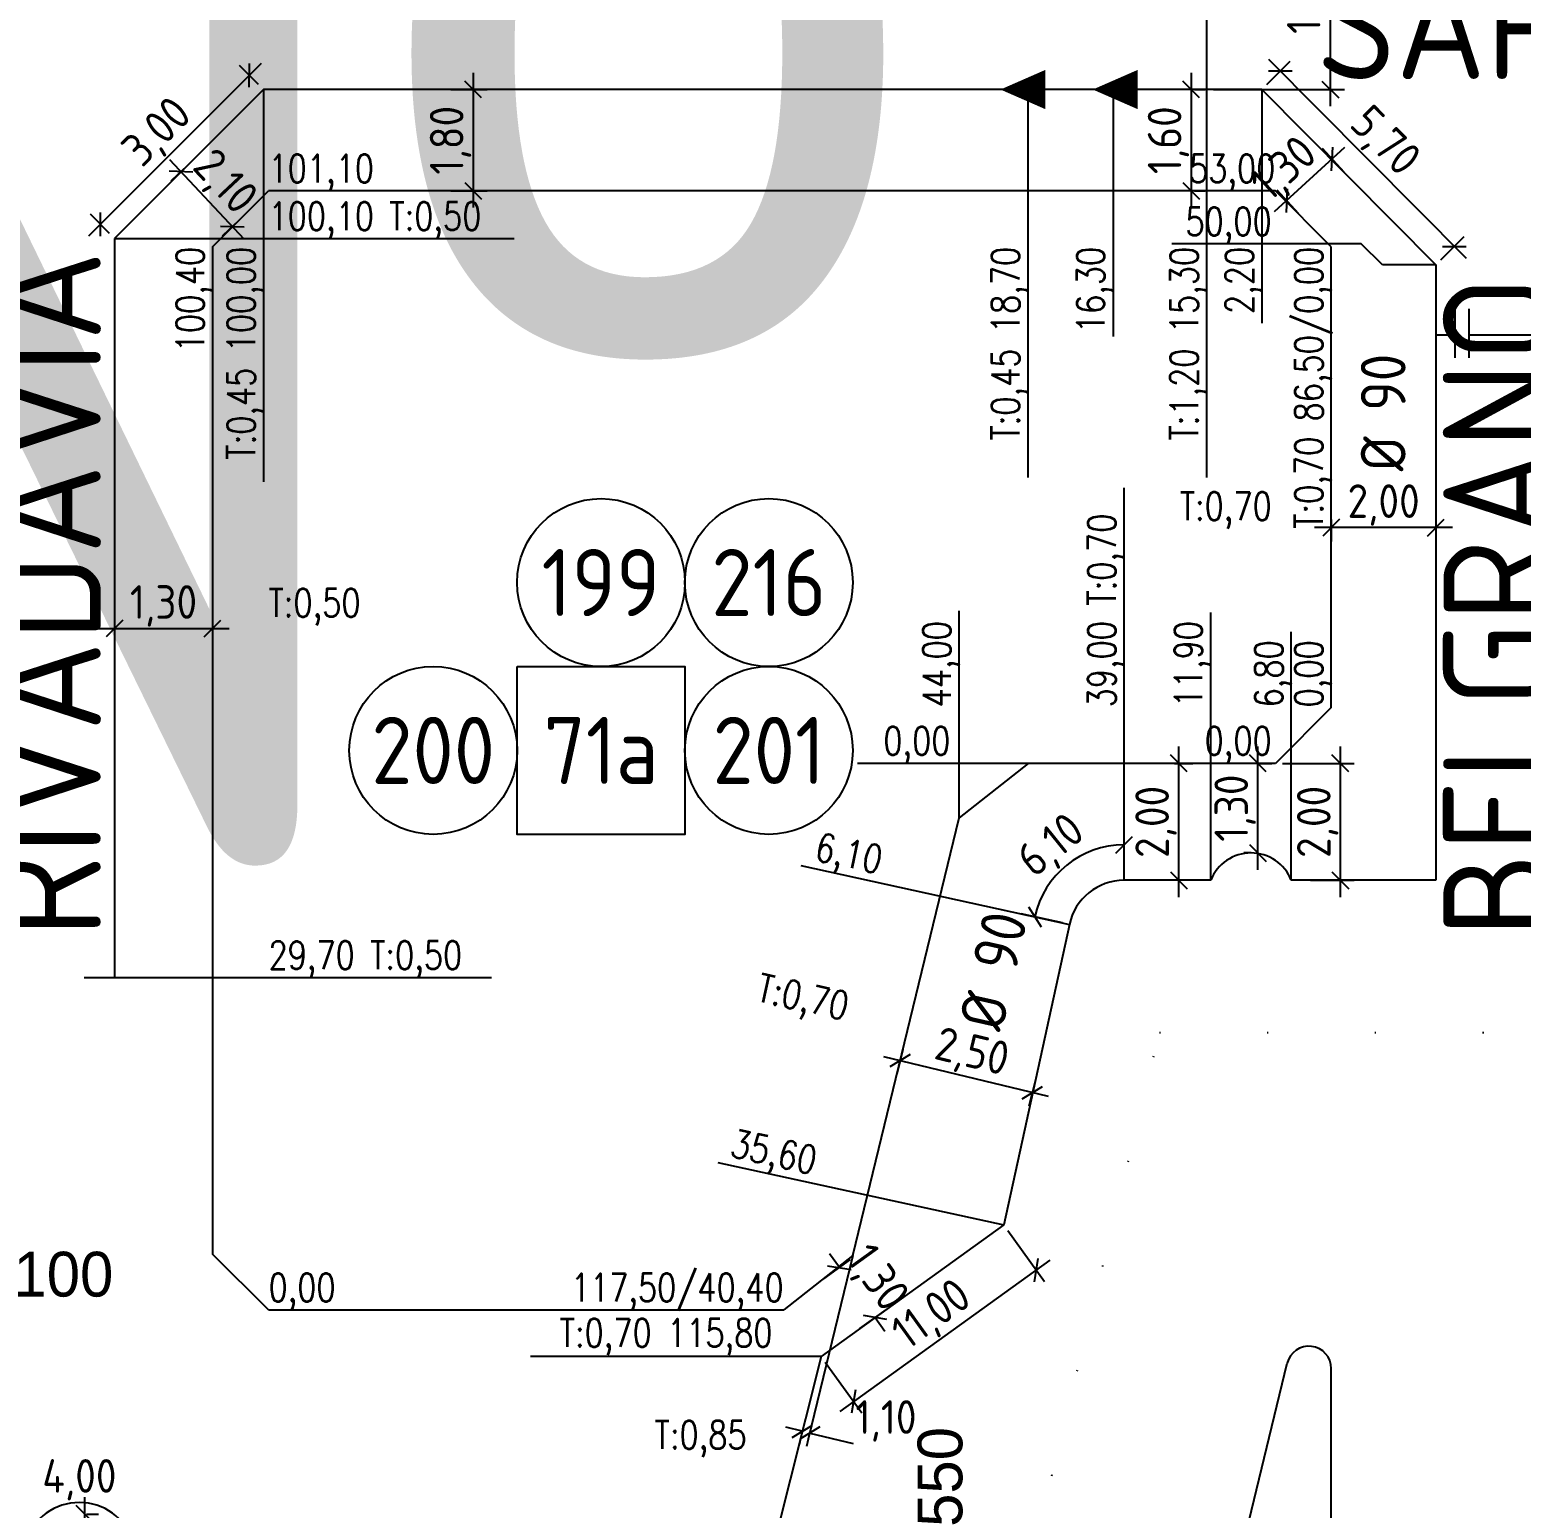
# Model space of a CAD drawing. Extents: x -48 to 13651, y -112 to 3468.
# Drawn here: x 1885.9 to 2019.2, y 1221.4 to 1353.5 of the extents above; entities that cross this region are included whole.
import ezdxf
from ezdxf.enums import TextEntityAlignment as Align

# ---------------------------------------------------------------- set-up
doc = ezdxf.new("R2010")
doc.units = 0
doc.header["$LTSCALE"] = 6
doc.header["$MEASUREMENT"] = 0
doc.linetypes.add('DOT2', pattern=[3.175, 0, -3.175])
doc.linetypes.add('HIDDEN', pattern=[0.375, 0.25, -0.125])
doc.layers.get('0').update_dxf_attribs({"linetype": 'CONTINUOUS'})
doc.layers.get('DEFPOINTS').update_dxf_attribs({"linetype": 'CONTINUOUS'})
for name, color, linetype in [('50', 41, 'CONTINUOUS'), ('63', 171, 'CONTINUOUS'), ('90', 11, 'CONTINUOUS'), ('CAS', 7, 'CONTINUOUS'), ('CAÑERIA SIN CROQUIS', 210, 'HIDDEN'), ('COTA', 2, 'CONTINUOUS'), ('MANZANAS', 7, 'CONTINUOUS'), ('NUMCASA', 12, 'CONTINUOUS'), ('NUMERO-CROQUIS', 13, 'CONTINUOUS'), ('NUMERO-MANZANA', 4, 'CONTINUOUS'), ('PROGRESIVA', 60, 'CONTINUOUS'), ('RADIO', 4, 'DOT2'), ('REDUCCIONES', 13, 'CONTINUOUS'), ('TXTDIAMETRO', 7, 'CONTINUOUS')]:
    doc.layers.add(name, color=color, linetype=linetype)
doc.layers.add('ATENCION', color=7, linetype='CONTINUOUS', plot=False)
doc.styles.add('ABADIMTCONDE', font='isocp.shx')
doc.styles.add('GEOSLAB703LTBT', font='isocp.shx', dxfattribs={"width": 0.9, "height": 8})
doc.styles.add('GOTHICE', font='GOTHICE.shx', dxfattribs={"height": 0.6})
doc.styles.add('ROMANS', font='romans.shx', dxfattribs={"width": 0.8, "height": 2.5})
doc.dimstyles.new('COTA02', dxfattribs={"dimtxt": 3, "dimasz": 1.5, "dimexe": 1.25, "dimexo": 0.625, "dimgap": 0.3, "dimtad": 1, "dimtoh": 1, "dimdsep": 46, "dimlunit": 6, "dimtxsty": 'ABADIMTCONDE', "dimblk1": 'OBLIQUE', "dimblk2": 'OBLIQUE', "dimsah": 1, "dimcen": 2.5, "dimdle": 1.5, "dimclrd": 60, "dimclre": 60, "dimclrt": 256, "dimadec": 0, "dimazin": 0, "dimtfac": 1, "dimtix": 1, "dimtofl": 0, "dimtmove": 0, "dimatfit": 0, "dimldrblk": 'OBLIQUE', "dimfxl": 1, "dimtolj": 1, "dimtzin": 0, "dimarcsym": 0})

# ---------------------------------------------------------------- blocks, each defined once
blk = doc.blocks.new('CUPLARED')
at = {"layer": 'REDUCCIONES'}
blk.add_lwpolyline([(4, 0, 0, 3.5, 0), (0, 0, 3.5, 3.5, 0)], format="xyseb", dxfattribs=at)
blk = doc.blocks.new('_OBLIQUE')
at = {"color": 0, "linetype": 'ByBlock'}
blk.add_line((-0.5, -0.5), (0.5, 0.5), dxfattribs=at)
blk = doc.blocks.new('*D821')
at = {"layer": 'COTA', "color": 60, "lineweight": -2, "transparency": 16777216}
for p, q in [((1925.53, 1349.7), (1925.53, 1337.65)), ((1923.54, 1348.2), (1926.78, 1348.2)), ((1923.54, 1339.15), (1926.78, 1339.15))]:
    blk.add_line(p, q, dxfattribs=at)
at = {"layer": 'DEFPOINTS', "color": 0, "transparency": 16777216}
for p in [(1922.92, 1348.2), (1922.92, 1339.15), (1925.53, 1339.15)]:
    blk.add_point(p, dxfattribs=at)
at = {"layer": 'COTA', "color": 60, "lineweight": -2, "transparency": 16777216, "xscale": 1.5, "yscale": 1.5, "zscale": 1.5}
for p, rotation in [((1925.53, 1348.2), 90), ((1925.53, 1339.15), 270)]:
    blk.add_blockref('_OBLIQUE', p, dxfattribs=dict(at, rotation=rotation))
at = {"layer": 'COTA', "transparency": 16777216, "insert": (1923.51, 1343.67), "char_height": 3, "attachment_point": 5, "rotation": 90, "style": 'ABADIMTCONDE'}
blk.add_mtext('\\A1;1,80', dxfattribs=at)
blk = doc.blocks.new('*D822')
at = {"layer": 'COTA', "color": 60, "lineweight": -2, "transparency": 16777216}
for p, q in [((1989.7, 1349.7), (1989.7, 1337.65)), ((1990, 1348.2), (1990.95, 1348.2)), ((1990, 1339.15), (1990.95, 1339.15))]:
    blk.add_line(p, q, dxfattribs=at)
at = {"layer": 'DEFPOINTS', "color": 0, "transparency": 16777216}
for p in [(1989.38, 1348.2), (1989.38, 1339.15), (1989.7, 1339.15)]:
    blk.add_point(p, dxfattribs=at)
at = {"layer": 'COTA', "color": 60, "lineweight": -2, "transparency": 16777216, "xscale": 1.5, "yscale": 1.5, "zscale": 1.5}
for p, rotation in [((1989.7, 1348.2), 90), ((1989.7, 1339.15), 270)]:
    blk.add_blockref('_OBLIQUE', p, dxfattribs=dict(at, rotation=rotation))
at = {"layer": 'COTA', "transparency": 16777216, "insert": (1987.68, 1343.67), "char_height": 3, "attachment_point": 5, "rotation": 90, "style": 'ABADIMTCONDE'}
blk.add_mtext('\\A1;1,60', dxfattribs=at)
blk = doc.blocks.new('*D823')
at = {"layer": 'COTA', "color": 60, "lineweight": -2, "transparency": 16777216}
for p, q in [((1898.38, 1341.96), (1905.04, 1334.87)), ((1899.68, 1341.12), (1898.5, 1340.01)), ((1904.28, 1336.22), (1903.1, 1335.11))]:
    blk.add_line(p, q, dxfattribs=at)
at = {"layer": 'DEFPOINTS', "color": 0, "transparency": 16777216}
for p in [(1900.13, 1341.54), (1904.01, 1335.97), (1904.73, 1336.65)]:
    blk.add_point(p, dxfattribs=at)
at = {"layer": 'COTA', "color": 60, "lineweight": -2, "transparency": 16777216, "xscale": 1.5, "yscale": 1.5, "zscale": 1.5}
for p, rotation in [((1899.41, 1340.86), 133.2191823208414), ((1904.01, 1335.97), 313.2191823208414)]:
    blk.add_blockref('_OBLIQUE', p, dxfattribs=dict(at, rotation=rotation))
at = {"layer": 'COTA', "transparency": 16777216, "insert": (1903.19, 1339.8), "char_height": 3, "attachment_point": 5, "rotation": 313.2192, "style": 'ABADIMTCONDE'}
blk.add_mtext('\\A1;2,10', dxfattribs=at)
blk = doc.blocks.new('*D824')
at = {"layer": 'COTA', "color": 60, "lineweight": -2, "transparency": 16777216}
for p, q in [((1906.59, 1350.53), (1891.13, 1335.1)), ((1906.35, 1348.64), (1904.64, 1350.36)), ((1893.02, 1335.33), (1891.31, 1337.05))]:
    blk.add_line(p, q, dxfattribs=at)
at = {"layer": 'DEFPOINTS', "color": 0, "transparency": 16777216}
for p in [(1906.8, 1348.2), (1892.19, 1336.16), (1893.46, 1334.89)]:
    blk.add_point(p, dxfattribs=at)
at = {"layer": 'COTA', "color": 60, "lineweight": -2, "transparency": 16777216, "xscale": 1.5, "yscale": 1.5, "zscale": 1.5}
for p, rotation in [((1905.52, 1349.47), 44.9549258187082), ((1892.19, 1336.16), 224.9549258187081)]:
    blk.add_blockref('_OBLIQUE', p, dxfattribs=dict(at, rotation=rotation))
at = {"layer": 'COTA', "transparency": 16777216, "insert": (1897.43, 1344.25), "char_height": 3, "attachment_point": 5, "rotation": 44.9549, "style": 'ABADIMTCONDE'}
blk.add_mtext('\\A1;3,00', dxfattribs=at)
blk = doc.blocks.new('*D825')
at = {"layer": 'COTA', "color": 60, "lineweight": -2, "transparency": 16777216}
for p, q in [((2003.41, 1343.02), (1997.13, 1337.27)), ((2003.38, 1340.83), (2001.46, 1342.93)), ((1999.31, 1337.11), (1997.39, 1339.2))]:
    blk.add_line(p, q, dxfattribs=at)
at = {"layer": 'DEFPOINTS', "color": 0, "transparency": 16777216}
for p in [(2003.8, 1340.37), (1998.24, 1338.28), (1999.73, 1336.65)]:
    blk.add_point(p, dxfattribs=at)
at = {"layer": 'COTA', "color": 60, "lineweight": -2, "transparency": 16777216, "xscale": 1.5, "yscale": 1.5, "zscale": 1.5}
for p, rotation in [((2002.31, 1342), 42.46072341381844), ((1998.24, 1338.28), 222.4607234138184)]:
    blk.add_blockref('_OBLIQUE', p, dxfattribs=dict(at, rotation=rotation))
at = {"layer": 'COTA', "transparency": 16777216, "insert": (1998.17, 1340.96), "char_height": 3, "attachment_point": 5, "rotation": 42.4607, "style": 'ABADIMTCONDE'}
blk.add_mtext('\\A1;1,30', dxfattribs=at)
blk = doc.blocks.new('*D826')
at = {"layer": 'COTA', "color": 60, "lineweight": -2, "transparency": 16777216}
for p, q in [((1996.47, 1348.64), (1998.57, 1350.72)), ((1996.62, 1350.91), (2014.29, 1333.12)), ((2012.02, 1332.98), (2014.12, 1335.06))]:
    blk.add_line(p, q, dxfattribs=at)
at = {"layer": 'DEFPOINTS', "color": 0, "transparency": 16777216}
for p in [(1996.03, 1348.2), (2013.24, 1334.18), (2011.58, 1332.54)]:
    blk.add_point(p, dxfattribs=at)
at = {"layer": 'COTA', "color": 60, "lineweight": -2, "transparency": 16777216, "xscale": 1.5, "yscale": 1.5, "zscale": 1.5}
for p, rotation in [((1997.68, 1349.84), 134.8021194730821), ((2013.24, 1334.18), 314.8021194730821)]:
    blk.add_blockref('_OBLIQUE', p, dxfattribs=dict(at, rotation=rotation))
at = {"layer": 'COTA', "transparency": 16777216, "insert": (2006.89, 1343.44), "char_height": 3, "attachment_point": 5, "rotation": 314.8021, "style": 'ABADIMTCONDE'}
blk.add_mtext('\\A1;5,70', dxfattribs=at)
blk = doc.blocks.new('*D827')
at = {"layer": 'COTA', "color": 60, "lineweight": -2, "transparency": 16777216}
for p, q in [((1893.46, 1301.24), (1893.46, 1298.78)), ((1902.23, 1301.24), (1902.23, 1298.78)), ((1891.96, 1300.03), (1903.73, 1300.03))]:
    blk.add_line(p, q, dxfattribs=at)
at = {"layer": 'DEFPOINTS', "color": 0, "transparency": 16777216}
for p in [(1893.46, 1301.87), (1902.23, 1301.87), (1902.23, 1300.03)]:
    blk.add_point(p, dxfattribs=at)
at = {"layer": 'COTA', "color": 60, "lineweight": -2, "transparency": 16777216, "xscale": 1.5, "yscale": 1.5, "zscale": 1.5, "rotation": 180}
blk.add_blockref('_OBLIQUE', (1893.46, 1300.03), dxfattribs=at)
at = {"layer": 'COTA', "color": 60, "lineweight": -2, "transparency": 16777216, "xscale": 1.5, "yscale": 1.5, "zscale": 1.5}
blk.add_blockref('_OBLIQUE', (1902.23, 1300.03), dxfattribs=at)
at = {"layer": 'COTA', "transparency": 16777216, "insert": (1897.85, 1302.06), "char_height": 3, "attachment_point": 5, "style": 'ABADIMTCONDE'}
blk.add_mtext('\\A1;1,30', dxfattribs=at)
blk = doc.blocks.new('*D828')
at = {"layer": 'COTA', "color": 60, "lineweight": -2, "transparency": 16777216}
for p, q in [((1995.66, 1278.48), (1995.66, 1289.49)), ((1995.68, 1287.99), (1996.91, 1287.99)), ((1995.04, 1279.98), (1994.41, 1279.98))]:
    blk.add_line(p, q, dxfattribs=at)
at = {"layer": 'DEFPOINTS', "color": 0, "transparency": 16777216}
for p in [(1995.06, 1287.99), (1995.66, 1287.99), (1995.66, 1279.98)]:
    blk.add_point(p, dxfattribs=at)
at = {"layer": 'COTA', "color": 60, "lineweight": -2, "transparency": 16777216, "xscale": 1.5, "yscale": 1.5, "zscale": 1.5}
for p, rotation in [((1995.66, 1287.99), 90), ((1995.66, 1279.98), 270)]:
    blk.add_blockref('_OBLIQUE', p, dxfattribs=dict(at, rotation=rotation))
at = {"layer": 'COTA', "transparency": 16777216, "insert": (1993.64, 1283.99), "char_height": 3, "attachment_point": 5, "rotation": 90, "style": 'ABADIMTCONDE'}
blk.add_mtext('\\A1;1,30', dxfattribs=at)
blk = doc.blocks.new('*D829')
at = {"layer": 'COTA', "color": 60, "lineweight": -2, "transparency": 16777216}
for p, q in [((2003.04, 1289.49), (2003.04, 1276.04)), ((1997.86, 1287.99), (2004.29, 1287.99)), ((2000.36, 1277.54), (2004.29, 1277.54))]:
    blk.add_line(p, q, dxfattribs=at)
at = {"layer": 'DEFPOINTS', "color": 0, "transparency": 16777216}
for p in [(1997.23, 1287.99), (1999.73, 1277.54), (2003.04, 1277.54)]:
    blk.add_point(p, dxfattribs=at)
at = {"layer": 'COTA', "color": 60, "lineweight": -2, "transparency": 16777216, "xscale": 1.5, "yscale": 1.5, "zscale": 1.5}
for p, rotation in [((2003.04, 1287.99), 90), ((2003.04, 1277.54), 270)]:
    blk.add_blockref('_OBLIQUE', p, dxfattribs=dict(at, rotation=rotation))
at = {"layer": 'COTA', "transparency": 16777216, "insert": (2001.02, 1282.76), "char_height": 3, "attachment_point": 5, "rotation": 90, "style": 'ABADIMTCONDE'}
blk.add_mtext('\\A1;2,00', dxfattribs=at)
blk = doc.blocks.new('*D830')
at = {"layer": 'COTA', "color": 60, "lineweight": -2, "transparency": 16777216}
for p, q in [((1988.6, 1276.04), (1988.6, 1289.49)), ((1988.21, 1287.99), (1989.85, 1287.99)), ((1987.97, 1277.54), (1987.35, 1277.54))]:
    blk.add_line(p, q, dxfattribs=at)
at = {"layer": 'DEFPOINTS', "color": 0, "transparency": 16777216}
for p in [(1987.58, 1287.99), (1988.6, 1287.99), (1988.6, 1277.54)]:
    blk.add_point(p, dxfattribs=at)
at = {"layer": 'COTA', "color": 60, "lineweight": -2, "transparency": 16777216, "xscale": 1.5, "yscale": 1.5, "zscale": 1.5}
for p, rotation in [((1988.6, 1287.99), 90), ((1988.6, 1277.54), 270)]:
    blk.add_blockref('_OBLIQUE', p, dxfattribs=dict(at, rotation=rotation))
at = {"layer": 'COTA', "transparency": 16777216, "insert": (1986.57, 1282.76), "char_height": 3, "attachment_point": 5, "rotation": 90, "style": 'ABADIMTCONDE'}
blk.add_mtext('\\A1;2,00', dxfattribs=at)
blk = doc.blocks.new('*D831')
at = {"layer": 'COTA', "color": 60, "lineweight": -2, "transparency": 16777216}
for p, q in [((1983.71, 1278.16), (1983.71, 1281.96)), ((1978.22, 1273.74), (1974.51, 1274.55))]:
    blk.add_line(p, q, dxfattribs=at)
blk.add_arc((1983.71, 1272.54), 8.17, 90, 167.6792, dxfattribs=at)
at = {"layer": 'DEFPOINTS', "color": 0, "transparency": 16777216}
for p in [(1980.14, 1279.89), (1983.71, 1277.54), (1978.83, 1273.6), (1983.71, 1272.54)]:
    blk.add_point(p, dxfattribs=at)
at = {"layer": 'COTA', "color": 60, "lineweight": -2, "transparency": 16777216, "xscale": 1.5, "yscale": 1.5, "zscale": 1.5}
for p, rotation in [((1983.71, 1280.71), 2.31544380810544e-12), ((1975.73, 1274.28), 257.6792199835497)]:
    blk.add_blockref('_OBLIQUE', p, dxfattribs=dict(at, rotation=rotation))
at = {"layer": 'COTA', "transparency": 16777216, "insert": (1977.32, 1280.48), "char_height": 3, "attachment_point": 5, "rotation": 38.8396, "style": 'ABADIMTCONDE'}
blk.add_mtext('\\A1;6,10', dxfattribs=at)
blk = doc.blocks.new('*D832')
at = {"layer": 'COTA', "color": 60, "lineweight": -2, "transparency": 16777216}
for p, q in [((1963.94, 1262.43), (1963.4, 1260.21)), ((1976.96, 1258.21), (1962.23, 1261.78)), ((1975.75, 1259.57), (1975.21, 1257.35))]:
    blk.add_line(p, q, dxfattribs=at)
at = {"layer": 'DEFPOINTS', "color": 0, "transparency": 16777216}
for p in [(1964.08, 1263.04), (1963.69, 1261.43), (1975.89, 1260.18)]:
    blk.add_point(p, dxfattribs=at)
at = {"layer": 'COTA', "color": 60, "lineweight": -2, "transparency": 16777216, "xscale": 1.5, "yscale": 1.5, "zscale": 1.5}
for p, rotation in [((1963.69, 1261.43), 166.3632747990555), ((1975.5, 1258.56), 346.3632747990555)]:
    blk.add_blockref('_OBLIQUE', p, dxfattribs=dict(at, rotation=rotation))
at = {"layer": 'COTA', "transparency": 16777216, "insert": (1970.07, 1261.96), "char_height": 3, "attachment_point": 5, "rotation": 346.3633, "style": 'ABADIMTCONDE'}
blk.add_mtext('\\A1;2,50', dxfattribs=at)
blk = doc.blocks.new('*D833')
at = {"layer": 'COTA', "color": 60, "lineweight": -2, "transparency": 16777216}
for p, q in [((1973.32, 1246.24), (1976.59, 1241.7)), ((1977.08, 1243.59), (1958.31, 1230.08)), ((1956.99, 1234.49), (1960.26, 1229.95))]:
    blk.add_line(p, q, dxfattribs=at)
at = {"layer": 'DEFPOINTS', "color": 0, "transparency": 16777216}
for p in [(1972.96, 1246.75), (1956.63, 1234.99), (1959.53, 1230.96)]:
    blk.add_point(p, dxfattribs=at)
at = {"layer": 'COTA', "color": 60, "lineweight": -2, "transparency": 16777216, "xscale": 1.5, "yscale": 1.5, "zscale": 1.5}
for p, rotation in [((1975.86, 1242.71), 35.73329417657315), ((1959.53, 1230.96), 215.7332941765731)]:
    blk.add_blockref('_OBLIQUE', p, dxfattribs=dict(at, rotation=rotation))
at = {"layer": 'COTA', "transparency": 16777216, "insert": (1966.64, 1238.57), "char_height": 3, "attachment_point": 5, "rotation": 35.7333, "style": 'ABADIMTCONDE'}
blk.add_mtext('\\A1;11,00', dxfattribs=at)
blk = doc.blocks.new('*D834')
at = {"layer": 'COTA', "color": 60, "lineweight": -2, "transparency": 16777216}
for p, q in [((1958.26, 1242.93), (1957.38, 1244.15)), ((1956.88, 1241.94), (1959.27, 1243.66)), ((1960.09, 1237.48), (1962.48, 1239.2)), ((1961.46, 1238.47), (1962.34, 1237.26))]:
    blk.add_line(p, q, dxfattribs=at)
at = {"layer": 'DEFPOINTS', "color": 0, "transparency": 16777216}
for p in [(1956.37, 1241.57), (1961.46, 1238.47), (1959.58, 1237.12)]:
    blk.add_point(p, dxfattribs=at)
at = {"layer": 'COTA', "color": 60, "lineweight": -2, "transparency": 16777216, "xscale": 1.5, "yscale": 1.5, "zscale": 1.5}
for p, rotation in [((1958.26, 1242.93), 305.7332941765717), ((1961.46, 1238.47), 125.7332941765717)]:
    blk.add_blockref('_OBLIQUE', p, dxfattribs=dict(at, rotation=rotation))
at = {"layer": 'COTA', "transparency": 16777216, "insert": (1961.5, 1241.88), "char_height": 3, "attachment_point": 5, "rotation": 305.7333, "style": 'ABADIMTCONDE'}
blk.add_mtext('\\A1;1,30', dxfattribs=at)
blk = doc.blocks.new('*D866')
at = {"layer": 'COTA', "color": 60, "lineweight": -2, "transparency": 16777216}
for p, q in [((1890.8, 1222.41), (1890.8, 1207.65)), ((1890.96, 1220.91), (1892.05, 1220.91)), ((1890.96, 1209.15), (1892.05, 1209.15))]:
    blk.add_line(p, q, dxfattribs=at)
at = {"layer": 'DEFPOINTS', "color": 0, "transparency": 16777216}
for p in [(1890.33, 1220.91), (1890.33, 1209.15), (1890.8, 1209.15)]:
    blk.add_point(p, dxfattribs=at)
at = {"layer": 'COTA', "color": 60, "lineweight": -2, "transparency": 16777216, "xscale": 1.5, "yscale": 1.5, "zscale": 1.5}
for p, rotation in [((1890.8, 1220.91), 90), ((1890.8, 1209.15), 270)]:
    blk.add_blockref('_OBLIQUE', p, dxfattribs=dict(at, rotation=rotation))
at = {"layer": 'COTA', "transparency": 16777216, "insert": (1888.77, 1215.03), "char_height": 3, "attachment_point": 5, "rotation": 90, "style": 'ABADIMTCONDE'}
blk.add_mtext('\\A1;1,90', dxfattribs=at)
blk = doc.blocks.new('*D868')
at = {"layer": 'COTA', "color": 60, "lineweight": -2, "transparency": 16777216}
for p, q in [((1885.87, 1218.37), (1884.31, 1218.92)), ((1894.79, 1218.37), (1896.35, 1218.92))]:
    blk.add_line(p, q, dxfattribs=at)
blk.add_arc((1890.33, 1216.82), 5.12, 19.2585, 160.7415, dxfattribs=at)
at = {"layer": 'DEFPOINTS', "color": 0, "transparency": 16777216}
for p in [(1892.38, 1221.51), (1886.46, 1218.17), (1894.2, 1218.17), (1890.33, 1216.82)]:
    blk.add_point(p, dxfattribs=at)
at = {"layer": 'COTA', "color": 60, "lineweight": -2, "transparency": 16777216, "xscale": 1.5, "yscale": 1.5, "zscale": 1.5}
for p, rotation in [((1885.49, 1218.51), 250.7414887443886), ((1895.17, 1218.51), 289.2585112556145)]:
    blk.add_blockref('_OBLIQUE', p, dxfattribs=dict(at, rotation=rotation))
at = {"layer": 'COTA', "transparency": 16777216, "insert": (1890.33, 1223.97), "char_height": 3, "attachment_point": 5, "style": 'ABADIMTCONDE'}
blk.add_mtext('\\A1;4,00', dxfattribs=at)
blk = doc.blocks.new('*D889')
at = {"layer": 'COTA', "color": 60, "lineweight": -2, "transparency": 16777216}
for p, q in [((2002.23, 1309.78), (2002.23, 1307.8)), ((2011.58, 1309.78), (2011.58, 1307.8)), ((2013.08, 1309.05), (2000.73, 1309.05))]:
    blk.add_line(p, q, dxfattribs=at)
at = {"layer": 'DEFPOINTS', "color": 0, "transparency": 16777216}
for p in [(2002.23, 1310.41), (2011.58, 1310.41), (2002.23, 1309.05)]:
    blk.add_point(p, dxfattribs=at)
at = {"layer": 'COTA', "color": 60, "lineweight": -2, "transparency": 16777216, "xscale": 1.5, "yscale": 1.5, "zscale": 1.5, "rotation": 180}
blk.add_blockref('_OBLIQUE', (2002.23, 1309.05), dxfattribs=at)
at = {"layer": 'COTA', "color": 60, "lineweight": -2, "transparency": 16777216, "xscale": 1.5, "yscale": 1.5, "zscale": 1.5}
blk.add_blockref('_OBLIQUE', (2011.58, 1309.05), dxfattribs=at)
at = {"layer": 'COTA', "transparency": 16777216, "insert": (2006.91, 1311.07), "char_height": 3, "attachment_point": 5, "style": 'ABADIMTCONDE'}
blk.add_mtext('\\A1;2,00', dxfattribs=at)
blk = doc.blocks.new('*D1112')
at = {"layer": 'DEFPOINTS', "color": 0, "transparency": 16777216}
for p in [(1991.08, 1366.15), (2002.15, 1366.15), (1991.08, 1348.2)]:
    blk.add_point(p, dxfattribs=at)
at = {"layer": 'PROGRESIVA', "color": 60, "lineweight": -2, "transparency": 16777216}
for p, q in [((2002.15, 1346.7), (2002.15, 1367.65)), ((1991.71, 1366.15), (2003.4, 1366.15)), ((1991.71, 1348.2), (2003.4, 1348.2))]:
    blk.add_line(p, q, dxfattribs=at)
at = {"layer": 'PROGRESIVA', "color": 60, "lineweight": -2, "transparency": 16777216, "xscale": 1.5, "yscale": 1.5, "zscale": 1.5}
for p, rotation in [((2002.15, 1366.15), 90), ((2002.15, 1348.2), 270)]:
    blk.add_blockref('_OBLIQUE', p, dxfattribs=dict(at, rotation=rotation))
at = {"layer": 'PROGRESIVA', "transparency": 16777216, "insert": (2000.12, 1357.18), "char_height": 3, "attachment_point": 5, "rotation": 90, "style": 'ABADIMTCONDE'}
blk.add_mtext('\\A1;13,40', dxfattribs=at)
blk = doc.blocks.new('*D1122')
at = {"layer": 'DEFPOINTS', "color": 0, "transparency": 16777216}
for p in [(1954.96, 1228.37), (1955.62, 1228.15), (1955.63, 1228.21)]:
    blk.add_point(p, dxfattribs=at)
at = {"layer": 'PROGRESIVA', "color": 60, "lineweight": -2, "transparency": 16777216}
for p, q in [((1954.95, 1228.31), (1953.49, 1228.67)), ((1954.82, 1227.76), (1954.66, 1227.1)), ((1955.62, 1228.15), (1959.51, 1227.21)), ((1955.48, 1227.6), (1955.32, 1226.94))]:
    blk.add_line(p, q, dxfattribs=at)
at = {"layer": 'PROGRESIVA', "color": 60, "lineweight": -2, "transparency": 16777216, "xscale": 1.5, "yscale": 1.5, "zscale": 1.5}
for p, rotation in [((1954.95, 1228.31), 346.3632747990314), ((1955.62, 1228.15), 166.3632747990314)]:
    blk.add_blockref('_OBLIQUE', p, dxfattribs=dict(at, rotation=rotation))
at = {"layer": 'PROGRESIVA', "transparency": 16777216, "insert": (1962.43, 1229.23), "char_height": 3, "attachment_point": 5, "style": 'ABADIMTCONDE'}
blk.add_mtext('\\A1;1,10', dxfattribs=at)
blk = doc.blocks.new('Ø90')
at = {"layer": 'TXTDIAMETRO', "color": 7, "ltscale": 0.1, "style": 'ABADIMTCONDE'}
blk.add_text('Ø 90', height=4, dxfattribs=at).set_placement((0, 0), align=Align.MIDDLE)

msp = doc.modelspace()

# ---------------------------------------------------------------- linework, layer by layer
at = {"layer": '50', "ltscale": 0.1}
for p, q in [((1906.797, 1348.199), (1893.465, 1334.888)), ((1975.107, 1348.199), (1906.797, 1348.199)), ((1893.465, 1334.888), (1893.465, 1268.845))]:
    msp.add_line(p, q, dxfattribs=at)
at = {"layer": '63', "ltscale": 0.1}
for p, q in [((1982.725, 1348.199), (1975.107, 1348.199)), ((2013.289, 1326.265), (2011.579, 1326.265)), ((2024.743, 1326.265), (2014.537, 1326.265))]:
    msp.add_line(p, q, dxfattribs=at)
at = {"layer": '90', "ltscale": 0.1}
for p, q in [((1991.085, 1366.152), (1991.085, 1348.199)), ((1996.025, 1348.199), (1982.725, 1348.199)), ((1996.025, 1348.199), (2011.579, 1332.538)), ((2011.579, 1332.538), (2011.579, 1277.538)), ((1991.455, 1277.538), (1983.711, 1277.538)), ((2011.579, 1277.538), (1998.661, 1277.538)), ((1978.826, 1273.605), (1972.96, 1246.745)), ((1972.96, 1246.745), (1956.626, 1234.994)), ((1956.626, 1234.994), (1950.141, 1209.145))]:
    msp.add_line(p, q, dxfattribs=at)
for centre, radius, start, end in [((1995.058, 1276.106), 3.877, 21.66974, 158.33026), ((1983.711, 1272.538), 5, 90, 167.67922)]:
    msp.add_arc(centre, radius, start, end, dxfattribs=at)
at = {"layer": 'CAS', "ltscale": 0.1}
msp.add_line((1890.766, 1268.845), (1896.163, 1268.845), dxfattribs=at)
at = {"layer": 'MANZANAS'}
for p, q in [((1902.234, 1334.145), (1907.234, 1339.145)), ((1997.234, 1339.145), (1907.234, 1339.145)), ((2002.234, 1334.145), (1997.234, 1339.145)), ((1902.234, 1334.145), (1902.234, 1244.145)), ((2002.234, 1292.99), (2002.234, 1334.145)), ((1975.135, 1287.99), (1968.956, 1283.131)), ((1959.464, 1244.004), (1968.956, 1283.131)), ((1907.234, 1239.145), (1902.234, 1244.145)), ((1959.464, 1244.004), (1953.285, 1239.145)), ((1907.234, 1239.145), (1953.285, 1239.145)), ((1980.513, 1161.107), (1998.29, 1234.382)), ((2002.234, 1160.4), (2002.234, 1233.91))]:
    msp.add_line(p, q, dxfattribs=at)
at = {"layer": 'MANZANAS', "ltscale": 0.1}
for p, q in [((2002.234, 1292.99), (1997.234, 1287.99)), ((1997.234, 1287.99), (1975.135, 1287.99))]:
    msp.add_line(p, q, dxfattribs=at)
at = {"layer": 'MANZANAS'}
msp.add_arc((2000.234, 1233.91), 2, 360, 166.36327, dxfattribs=at)
at = {"layer": 'NUMERO-CROQUIS'}
for centre in [(1936.957, 1304.145), (1951.957, 1304.145), (1921.957, 1289.145), (1951.957, 1289.145)]:
    msp.add_circle(centre, 7.5, dxfattribs=at)
at = {"layer": 'NUMERO-MANZANA'}
msp.add_lwpolyline([(1929.457, 1296.645), (1944.457, 1296.645), (1944.457, 1281.645), (1929.457, 1281.645)], close=True, dxfattribs=at)
at = {"layer": 'PROGRESIVA'}
for p, q in [((1906.797, 1348.199), (1906.797, 1313.134)), ((1975.107, 1348.199), (1975.107, 1313.54)), ((1982.725, 1348.199), (1982.725, 1326.117)), ((1991.085, 1348.199), (1991.085, 1313.54)), ((1996.025, 1348.199), (1996.025, 1327.334)), ((1893.465, 1334.888), (1929.196, 1334.888)), ((2004.913, 1334.411), (1987.989, 1334.411)), ((2006.811, 1332.538), (2004.913, 1334.411)), ((2011.579, 1332.538), (2006.811, 1332.538)), ((1983.711, 1277.538), (1983.711, 1312.603)), ((1968.956, 1283.131), (1968.956, 1301.622)), ((1991.455, 1277.538), (1991.455, 1301.466)), ((1998.661, 1277.538), (1998.661, 1299.74)), ((1975.135, 1287.99), (1959.874, 1287.99)), ((1954.811, 1278.85), (1978.826, 1273.605)), ((1893.465, 1268.845), (1927.156, 1268.845)), ((1947.411, 1252.325), (1972.96, 1246.745)), ((1959.464, 1244.004), (1955.484, 1227.599)), ((1956.626, 1234.994), (1930.666, 1234.994))]:
    msp.add_line(p, q, dxfattribs=at)
at = {"layer": 'RADIO', "color": 4, "ltscale": 0.5}
for p, q in [((1686.105, 27.228), (1986.879, 1263.93)), ((1986.879, 1263.93), (2091.008, 1263.93))]:
    msp.add_line(p, q, dxfattribs=at)
at = {"layer": 'REDUCCIONES', "ltscale": 0.1}
for p, q in [((2013.289, 1328.607), (2013.289, 1324.233)), ((2014.537, 1328.607), (2014.537, 1324.233))]:
    msp.add_line(p, q, dxfattribs=at)

# ---------------------------------------------------------------- block references
at = {"layer": 'CAÑERIA SIN CROQUIS', "ltscale": 0.1, "rotation": 180}
for p in [(1976.662, 1348.199), (1984.915, 1348.199)]:
    msp.add_blockref('CUPLARED', p, dxfattribs=at)
at = {"layer": 'COTA'}
for p, rotation in [((2006.868, 1319.344), 90), ((1972.008, 1269.478), 77.29124438933651)]:
    msp.add_blockref('Ø90', p, dxfattribs=dict(at, rotation=rotation))

# ---------------------------------------------------------------- texts
at = {"layer": 'ATENCION', "style": 'GEOSLAB703LTBT'}
msp.add_text('SARMIENTO', height=10, dxfattribs=at).set_placement((2000.887, 1354.145), align=Align.MIDDLE_LEFT)
for s, p in [('RIVADAVIA', (1887.234, 1272.415)), ('BELGRANO', (2017.234, 1272.415))]:
    msp.add_text(s, height=10, rotation=90, dxfattribs=at).set_placement(p, align=Align.MIDDLE_LEFT)
at = {"layer": 'NUMCASA', "color": 12, "linetype": 'Continuous', "style": 'GOTHICE'}
msp.add_text('100', height=4, dxfattribs=at).set_placement((1888.9, 1239.145), align=Align.BOTTOM_CENTER)
msp.add_text('550', height=4, rotation=90, dxfattribs=at).set_placement((1970.455, 1224.225), align=Align.BOTTOM_CENTER)
at = {"layer": 'NUMERO-CROQUIS', "style": 'GEOSLAB703LTBT'}
for s, p in [('199', (1936.957, 1304.145)), ('216', (1951.957, 1304.145)), ('200', (1921.957, 1289.145)), ('201', (1951.957, 1289.145))]:
    msp.add_text(s, height=6, dxfattribs=at).set_placement(p, align=Align.MIDDLE)
at = {"layer": 'NUMERO-MANZANA', "style": 'GEOSLAB703LTBT'}
msp.add_text('71a', height=6, dxfattribs=at).set_placement((1936.957, 1289.145), align=Align.MIDDLE)
at = {"layer": 'PROGRESIVA', "style": 'ROMANS', "width": 0.8}
for s, p in [('101,10', (1907.234, 1339.145)), ('100,10 T:0,50', (1907.234, 1334.888)), ('T:0,50', (1907.234, 1300.326)), ('29,70 T:0,50', (1907.234, 1268.845)), ('0,00', (1907.234, 1239.145))]:
    msp.add_text(s, height=2.5, dxfattribs=at).set_placement(p, align=Align.BOTTOM_LEFT)
for s, p in [('53,00', (1997.234, 1339.145)), ('50,00', (1996.913, 1334.411)), ('T:0,70', (1996.913, 1308.96)), ('0,00', (1968.194, 1287.99)), ('0,00', (1996.913, 1287.99)), ('117,50/40,40', (1953.285, 1239.145)), ('T:0,70 115,80', (1952.287, 1235.111)), ('T:0,85', (1949.97, 1225.998))]:
    msp.add_text(s, height=2.5, dxfattribs=at).set_placement(p, align=Align.BOTTOM_RIGHT)
for s, rotation, p in [('100,40', 90, (1902.234, 1334.145)), ('T:0,45 100,00', 90, (1906.797, 1334.145)), ('T:0,45 18,70', 90, (1975.107, 1334.145)), ('16,30', 90, (1982.725, 1334.145)), ('T:1,20 15,30', 90, (1991.085, 1334.145)), ('2,20', 90, (1996.025, 1334.145)), ('T:0,70 86,50/0,00', 90, (2002.234, 1334.145)), ('6,10', 347.67922, (1961.632, 1277.36)), ('T:0,70', 347.67922, (1958.619, 1264.287)), ('35,60', 347.67922, (1955.766, 1250.501))]:
    msp.add_text(s, height=2.5, rotation=rotation, dxfattribs=at).set_placement(p, align=Align.BOTTOM_RIGHT)
for s, p in [('39,00 T:0,70', (1983.711, 1292.99)), ('44,00', (1968.979, 1292.99)), ('11,90', (1991.455, 1292.99)), ('6,80', (1998.661, 1292.99)), ('0,00', (2002.234, 1292.99))]:
    msp.add_text(s, height=2.5, rotation=90, dxfattribs=at).set_placement(p, align=Align.BOTTOM_LEFT)
at = {"layer": 'RADIO', "color": 4, "ltscale": 0.5, "style": 'GEOSLAB703LTBT', "width": 0.9}
msp.add_text('Radio Nº 4', height=98.7157, dxfattribs=at).set_placement((1534.853, 1278.458))

# ---------------------------------------------------------------- dimensions: what is measured, and where the dimension line sits
at = {"layer": 'COTA'}
for p1, p2, distance, text, picture, middle in [((1906.797, 1348.199), (1893.465, 1334.888), -1.801, '3,00', '*D824', (1897.427, 1344.252)), ((1996.025, 1348.199), (2011.579, 1332.538), 2.333, '5,70', '*D826', (2006.895, 1343.44)), ((1900.131, 1341.544), (1904.734, 1336.645), -0.992, '2,10', '*D823', (1903.185, 1339.802)), ((1975.893, 1260.175), (1964.082, 1263.04), 1.662, '2,50', '*D832', (1970.073, 1261.961)), ((1956.375, 1241.575), (1959.58, 1237.119), 2.319, '1,30', '*D834', (1961.504, 1241.884))]:
    dim = msp.add_aligned_dim(p1=p1, p2=p2, distance=distance, text=text, dimstyle='COTA02', dxfattribs=at)
    dim.commit()
    dim.dimension.update_dxf_attribs({"geometry": picture, "text_midpoint": middle})
for base, p1, p2, text, picture, middle in [((1925.532, 1339.145), (1922.917, 1348.199), (1922.917, 1339.145), '1,80', '*D821', (1923.507, 1343.672)), ((1989.701, 1339.145), (1989.375, 1348.199), (1989.375, 1339.145), '1,60', '*D822', (1987.676, 1343.672)), ((1988.599, 1287.99), (1988.599, 1277.538), (1987.583, 1287.99), '2,00', '*D830', (1986.574, 1282.764)), ((1995.663, 1287.99), (1995.663, 1279.983), (1995.058, 1287.99), '1,30', '*D828', (1993.638, 1283.986)), ((2003.04, 1277.538), (1997.234, 1287.99), (1999.734, 1277.538), '2,00', '*D829', (2001.015, 1282.764)), ((1890.798, 1209.145), (1890.33, 1220.912), (1890.33, 1209.145), '1,90', '*D866', (1888.773, 1215.029))]:
    dim = msp.add_linear_dim(base=base, p1=p1, p2=p2, angle=90, text=text, dimstyle='COTA02', dxfattribs=at)
    dim.commit()
    dim.dimension.update_dxf_attribs({"geometry": picture, "text_midpoint": middle})
for base, p1, p2, angle, text, picture, middle in [((1998.237, 1338.281), (2003.802, 1340.369), (1999.734, 1336.645), 222.46072, '1,30', '*D825', (1999.535, 1339.469)), ((1959.528, 1230.96), (1972.96, 1246.745), (1956.626, 1234.994), 215.73329, '11,00', '*D833', (1967.827, 1236.93))]:
    dim = msp.add_linear_dim(base=base, p1=p1, p2=p2, angle=angle, text=text, dimstyle='COTA02', dxfattribs=at)
    dim.commit()
    dim.dimension.update_dxf_attribs({"geometry": picture, "text_midpoint": middle, "dimtype": 161})
for base, p1, p2, text, picture, middle in [((2002.234, 1309.049), (2011.579, 1310.406), (2002.234, 1310.406), '2,00', '*D889', (2006.907, 1311.074)), ((1902.234, 1300.032), (1893.465, 1301.867), (1902.234, 1301.867), '1,30', '*D827', (1897.849, 1302.057))]:
    dim = msp.add_linear_dim(base=base, p1=p1, p2=p2, text=text, dimstyle='COTA02', dxfattribs=at)
    dim.commit()
    dim.dimension.update_dxf_attribs({"geometry": picture, "text_midpoint": middle})
for base, center, p1, p2, text, picture, middle in [((1980.143, 1279.888), (1983.711, 1272.538), (1983.711, 1277.538), (1978.826, 1273.605), '6,10', '*D831', (1977.317, 1280.479)), ((1892.38, 1221.512), (1890.33, 1216.816), (1894.197, 1218.167), (1886.463, 1218.167), '4,00', '*D868', (1890.33, 1223.965))]:
    dim = msp.add_angular_dim_3p(base=base, center=center, p1=p1, p2=p2, text=text, dimstyle='COTA02', override={"dimadec": 4}, dxfattribs=at)
    dim.commit()
    dim.dimension.update_dxf_attribs({"geometry": picture, "text_midpoint": middle})
at = {"layer": 'PROGRESIVA'}
dim = msp.add_linear_dim(base=(2002.147, 1366.152), p1=(1991.085, 1348.199), p2=(1991.085, 1366.152), angle=90, text='13,40', dimstyle='COTA02', dxfattribs=at)
dim.commit()
dim.dimension.update_dxf_attribs({"geometry": '*D1112', "text_midpoint": (2000.122, 1357.176)})
dim = msp.add_linear_dim(base=(1955.618, 1228.15), p1=(1954.964, 1228.368), p2=(1955.632, 1228.206), angle=346.36327, text='1,10', dimstyle='COTA02', dxfattribs=at)
dim.commit()
dim.dimension.update_dxf_attribs({"geometry": '*D1122', "text_midpoint": (1962.431, 1227.207), "dimtype": 161})

doc.saveas('drawing.dxf')
